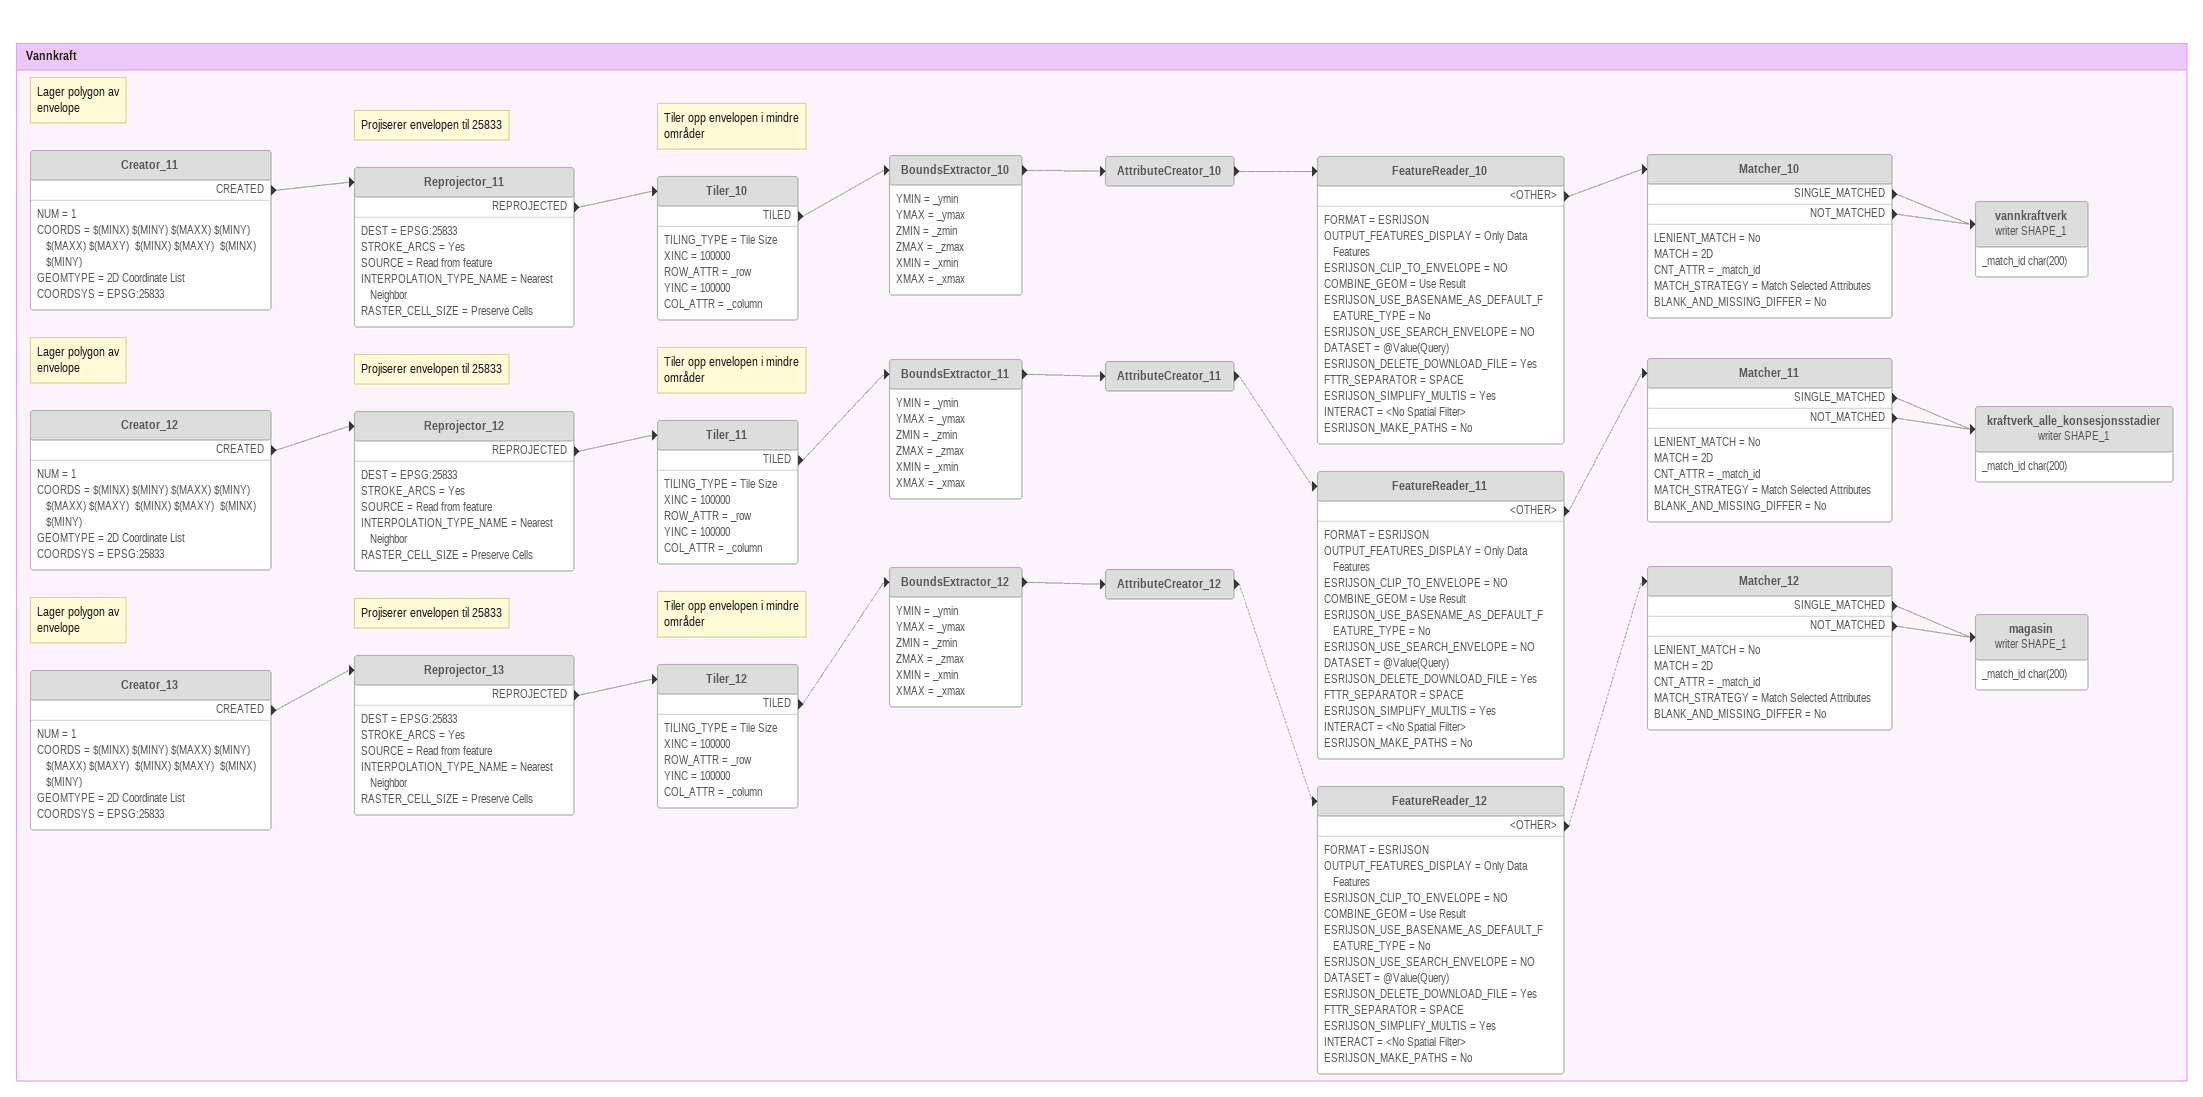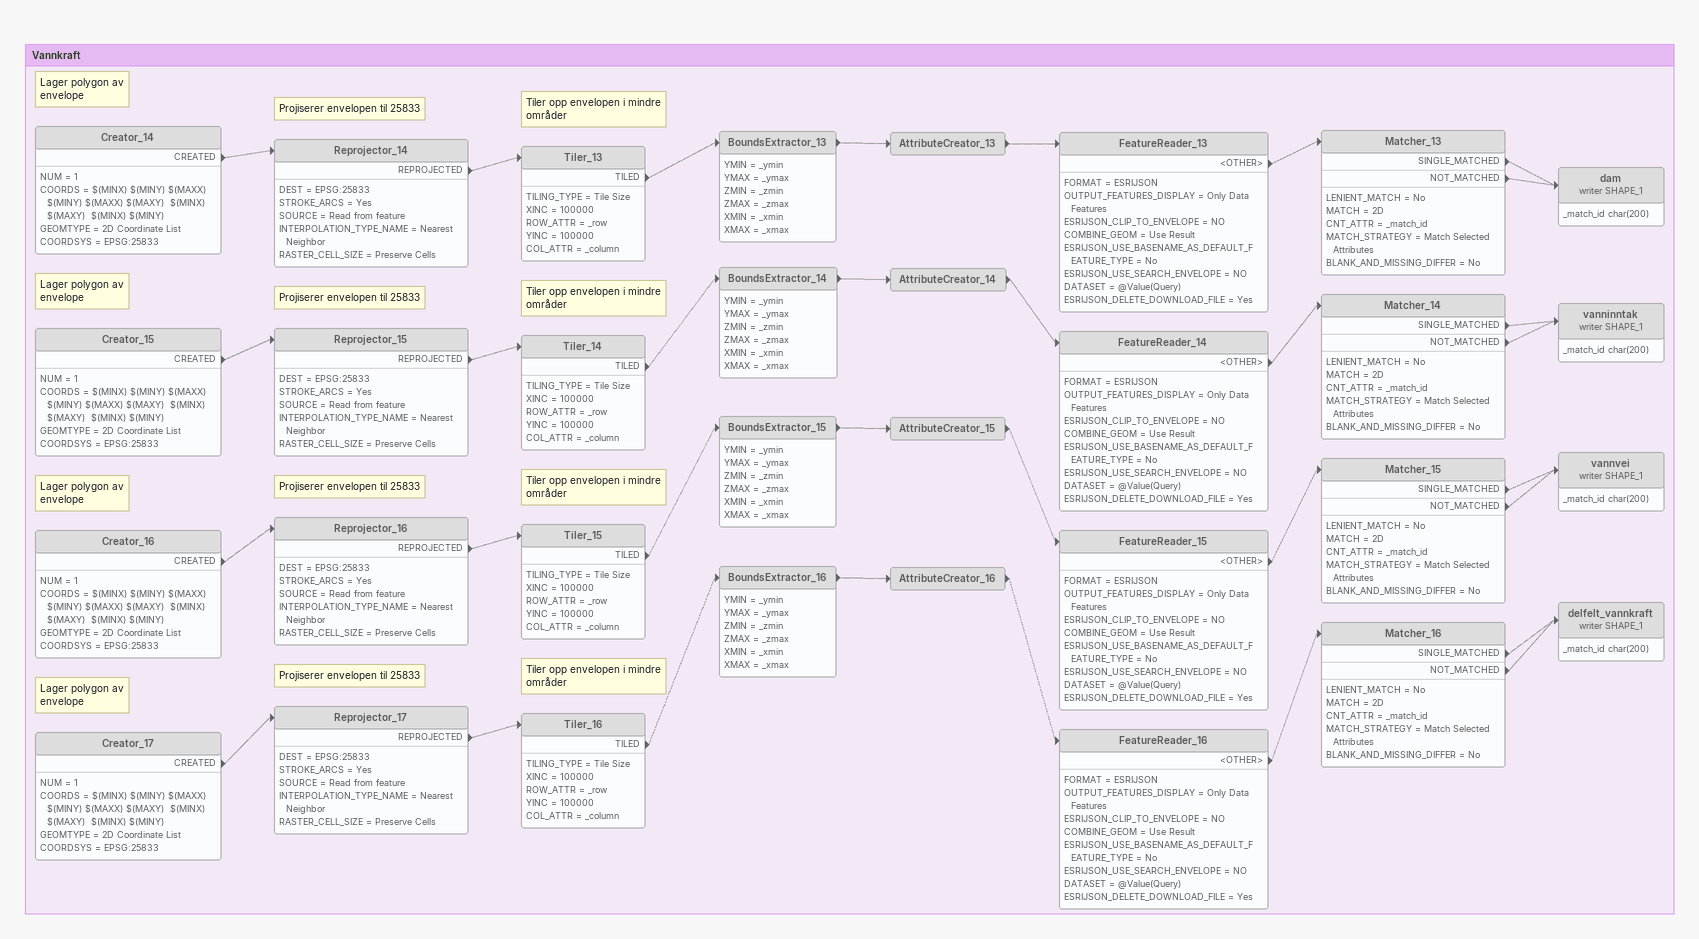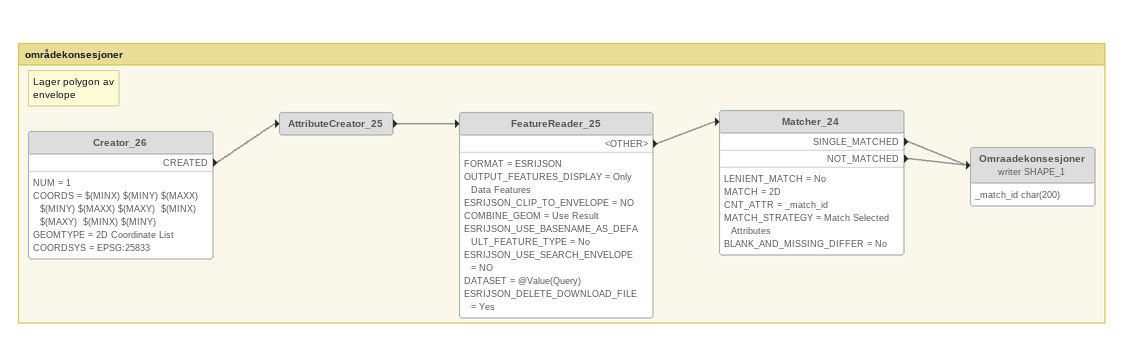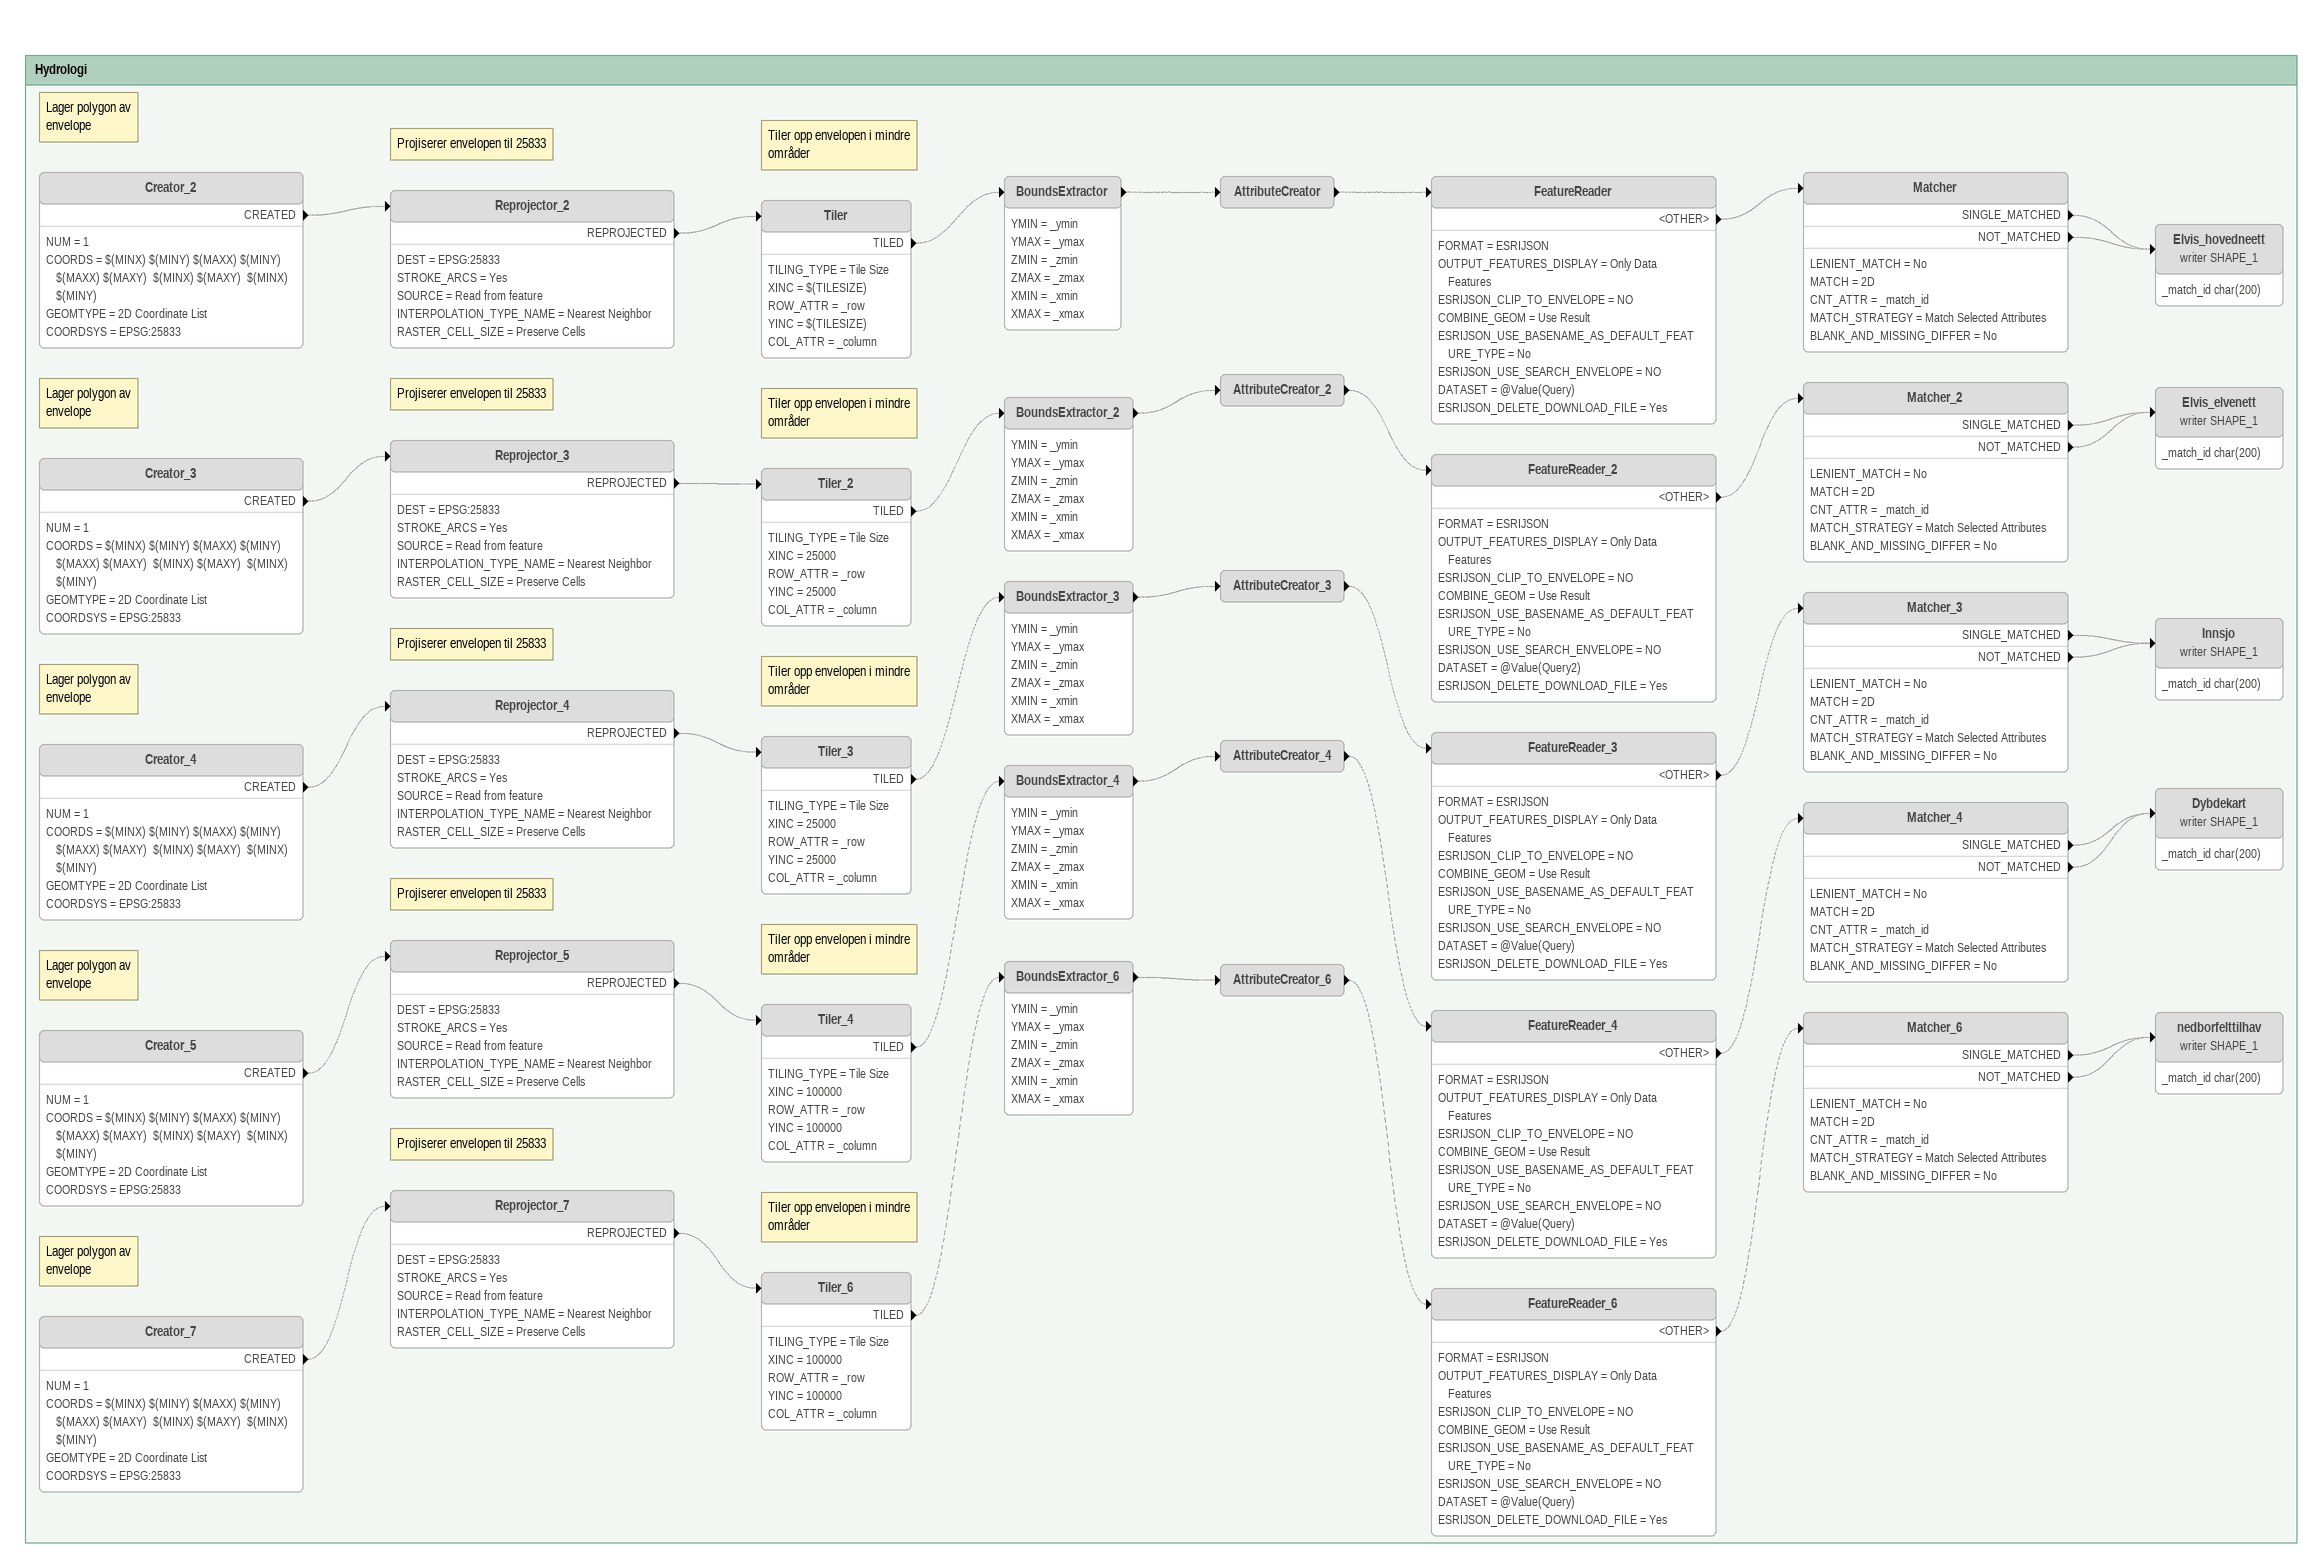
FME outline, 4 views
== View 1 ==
Bookmark: Vannkraft
Note: Lager polygon av / envelope
Creator_11 [off]
    NUM = 1
    COORDS = $(MINX) $(MINY) $(MAXX) $(MINY) $(MAXX) $(MAXY)  $(MINX) $(MAXY)  $(MINX) $(MINY)
    GEOMTYPE = 2D Coordinate List
    COORDSYS = EPSG:25833
    CREATED -> Reprojector_11 [off]
Note: Projiserer envelopen til 25833
Reprojector_11 [off]
    DEST = EPSG:25833
    STROKE_ARCS = Yes
    SOURCE = Read from feature
    INTERPOLATION_TYPE_NAME = Nearest Neighbor
    RASTER_CELL_SIZE = Preserve Cells
    REPROJECTED -> Tiler_10 [off]
Note: Tiler opp envelopen i mindre / områder
Tiler_10 [off]
    TILING_TYPE = Tile Size
    XINC = 100000
    ROW_ATTR = _row
    YINC = 100000
    COL_ATTR = _column
    TILED -> BoundsExtractor_10 [off]
BoundsExtractor_10 [off]
    YMIN = _ymin
    YMAX = _ymax
    ZMIN = _zmin
    ZMAX = _zmax
    XMIN = _xmin
    XMAX = _xmax
    -> AttributeCreator_10 [off]
AttributeCreator_10 [off]
    -> FeatureReader_10 [off]
FeatureReader_10 [off]
    FORMAT = ESRIJSON
    OUTPUT_FEATURES_DISPLAY = Only Data Features
    ESRIJSON_CLIP_TO_ENVELOPE = NO
    COMBINE_GEOM = Use Result
    ESRIJSON_USE_BASENAME_AS_DEFAULT_FEATURE_TYPE = No
    ESRIJSON_USE_SEARCH_ENVELOPE = NO
    DATASET = @Value(Query)
    ESRIJSON_DELETE_DOWNLOAD_FILE = Yes
    FTTR_SEPARATOR = SPACE
    ESRIJSON_SIMPLIFY_MULTIS = Yes
    INTERACT = <No Spatial Filter>
    ESRIJSON_MAKE_PATHS = No
    <OTHER> -> Matcher_10 [off]
Matcher_10 [off]
    LENIENT_MATCH = No
    MATCH = 2D
    CNT_ATTR = _match_id
    MATCH_STRATEGY = Match Selected Attributes
    BLANK_AND_MISSING_DIFFER = No
    SINGLE_MATCHED -> vannkraftverk (writer SHAPE_1) [off]
    NOT_MATCHED -> vannkraftverk (writer SHAPE_1) [off]
vannkraftverk (writer SHAPE_1) [off]
    attributes: _match_id char(200)
Note: Lager polygon av / envelope
Creator_12 [off]
    NUM = 1
    COORDS = $(MINX) $(MINY) $(MAXX) $(MINY) $(MAXX) $(MAXY)  $(MINX) $(MAXY)  $(MINX) $(MINY)
    GEOMTYPE = 2D Coordinate List
    COORDSYS = EPSG:25833
    CREATED -> Reprojector_12 [off]
Note: Projiserer envelopen til 25833
Reprojector_12 [off]
    DEST = EPSG:25833
    STROKE_ARCS = Yes
    SOURCE = Read from feature
    INTERPOLATION_TYPE_NAME = Nearest Neighbor
    RASTER_CELL_SIZE = Preserve Cells
    REPROJECTED -> Tiler_11 [off]
Note: Tiler opp envelopen i mindre / områder
Tiler_11 [off]
    TILING_TYPE = Tile Size
    XINC = 100000
    ROW_ATTR = _row
    YINC = 100000
    COL_ATTR = _column
    TILED -> BoundsExtractor_11 [off]
BoundsExtractor_11 [off]
    YMIN = _ymin
    YMAX = _ymax
    ZMIN = _zmin
    ZMAX = _zmax
    XMIN = _xmin
    XMAX = _xmax
    -> AttributeCreator_11 [off]
AttributeCreator_11 [off]
    -> FeatureReader_11 [off]
FeatureReader_11 [off]
    FORMAT = ESRIJSON
    OUTPUT_FEATURES_DISPLAY = Only Data Features
    ESRIJSON_CLIP_TO_ENVELOPE = NO
    COMBINE_GEOM = Use Result
    ESRIJSON_USE_BASENAME_AS_DEFAULT_FEATURE_TYPE = No
    ESRIJSON_USE_SEARCH_ENVELOPE = NO
    DATASET = @Value(Query)
    ESRIJSON_DELETE_DOWNLOAD_FILE = Yes
    FTTR_SEPARATOR = SPACE
    ESRIJSON_SIMPLIFY_MULTIS = Yes
    INTERACT = <No Spatial Filter>
    ESRIJSON_MAKE_PATHS = No
    <OTHER> -> Matcher_11 [off]
Matcher_11 [off]
    LENIENT_MATCH = No
    MATCH = 2D
    CNT_ATTR = _match_id
    MATCH_STRATEGY = Match Selected Attributes
    BLANK_AND_MISSING_DIFFER = No
    SINGLE_MATCHED -> kraftverk_alle_konsesjonsstadier (writer SHAPE_1) [off]
    NOT_MATCHED -> kraftverk_alle_konsesjonsstadier (writer SHAPE_1) [off]
kraftverk_alle_konsesjonsstadier (writer SHAPE_1) [off]
    attributes: _match_id char(200)
Note: Lager polygon av / envelope
Creator_13 [off]
    NUM = 1
    COORDS = $(MINX) $(MINY) $(MAXX) $(MINY) $(MAXX) $(MAXY)  $(MINX) $(MAXY)  $(MINX) $(MINY)
    GEOMTYPE = 2D Coordinate List
    COORDSYS = EPSG:25833
    CREATED -> Reprojector_13 [off]
Note: Projiserer envelopen til 25833
Reprojector_13 [off]
    DEST = EPSG:25833
    STROKE_ARCS = Yes
    SOURCE = Read from feature
    INTERPOLATION_TYPE_NAME = Nearest Neighbor
    RASTER_CELL_SIZE = Preserve Cells
    REPROJECTED -> Tiler_12 [off]
Note: Tiler opp envelopen i mindre / områder
Tiler_12 [off]
    TILING_TYPE = Tile Size
    XINC = 100000
    ROW_ATTR = _row
    YINC = 100000
    COL_ATTR = _column
    TILED -> BoundsExtractor_12 [off]
BoundsExtractor_12 [off]
    YMIN = _ymin
    YMAX = _ymax
    ZMIN = _zmin
    ZMAX = _zmax
    XMIN = _xmin
    XMAX = _xmax
    -> AttributeCreator_12 [off]
AttributeCreator_12 [off]
    -> FeatureReader_12 [off]
FeatureReader_12 [off]
    FORMAT = ESRIJSON
    OUTPUT_FEATURES_DISPLAY = Only Data Features
    ESRIJSON_CLIP_TO_ENVELOPE = NO
    COMBINE_GEOM = Use Result
    ESRIJSON_USE_BASENAME_AS_DEFAULT_FEATURE_TYPE = No
    ESRIJSON_USE_SEARCH_ENVELOPE = NO
    DATASET = @Value(Query)
    ESRIJSON_DELETE_DOWNLOAD_FILE = Yes
    FTTR_SEPARATOR = SPACE
    ESRIJSON_SIMPLIFY_MULTIS = Yes
    INTERACT = <No Spatial Filter>
    ESRIJSON_MAKE_PATHS = No
    <OTHER> -> Matcher_12 [off]
Matcher_12 [off]
    LENIENT_MATCH = No
    MATCH = 2D
    CNT_ATTR = _match_id
    MATCH_STRATEGY = Match Selected Attributes
    BLANK_AND_MISSING_DIFFER = No
    SINGLE_MATCHED -> magasin (writer SHAPE_1) [off]
    NOT_MATCHED -> magasin (writer SHAPE_1) [off]
magasin (writer SHAPE_1) [off]
    attributes: _match_id char(200)

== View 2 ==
Bookmark: Vannkraft
Note: Lager polygon av / envelope
Creator_14 [off]
    NUM = 1
    COORDS = $(MINX) $(MINY) $(MAXX) $(MINY) $(MAXX) $(MAXY)  $(MINX) $(MAXY)  $(MINX) $(MINY)
    GEOMTYPE = 2D Coordinate List
    COORDSYS = EPSG:25833
    CREATED -> Reprojector_14 [off]
Note: Projiserer envelopen til 25833
Reprojector_14 [off]
    DEST = EPSG:25833
    STROKE_ARCS = Yes
    SOURCE = Read from feature
    INTERPOLATION_TYPE_NAME = Nearest Neighbor
    RASTER_CELL_SIZE = Preserve Cells
    REPROJECTED -> Tiler_13 [off]
Note: Tiler opp envelopen i mindre / områder
Tiler_13 [off]
    TILING_TYPE = Tile Size
    XINC = 100000
    ROW_ATTR = _row
    YINC = 100000
    COL_ATTR = _column
    TILED -> BoundsExtractor_13 [off]
BoundsExtractor_13 [off]
    YMIN = _ymin
    YMAX = _ymax
    ZMIN = _zmin
    ZMAX = _zmax
    XMIN = _xmin
    XMAX = _xmax
    -> AttributeCreator_13 [off]
AttributeCreator_13 [off]
    -> FeatureReader_13 [off]
FeatureReader_13 [off]
    FORMAT = ESRIJSON
    OUTPUT_FEATURES_DISPLAY = Only Data Features
    ESRIJSON_CLIP_TO_ENVELOPE = NO
    COMBINE_GEOM = Use Result
    ESRIJSON_USE_BASENAME_AS_DEFAULT_FEATURE_TYPE = No
    ESRIJSON_USE_SEARCH_ENVELOPE = NO
    DATASET = @Value(Query)
    ESRIJSON_DELETE_DOWNLOAD_FILE = Yes
    <OTHER> -> Matcher_13 [off]
Matcher_13 [off]
    LENIENT_MATCH = No
    MATCH = 2D
    CNT_ATTR = _match_id
    MATCH_STRATEGY = Match Selected Attributes
    BLANK_AND_MISSING_DIFFER = No
    SINGLE_MATCHED -> dam (writer SHAPE_1) [off]
    NOT_MATCHED -> dam (writer SHAPE_1) [off]
dam (writer SHAPE_1) [off]
    attributes: _match_id char(200)
Note: Lager polygon av / envelope
Creator_15 [off]
    NUM = 1
    COORDS = $(MINX) $(MINY) $(MAXX) $(MINY) $(MAXX) $(MAXY)  $(MINX) $(MAXY)  $(MINX) $(MINY)
    GEOMTYPE = 2D Coordinate List
    COORDSYS = EPSG:25833
    CREATED -> Reprojector_15 [off]
Note: Projiserer envelopen til 25833
Reprojector_15 [off]
    DEST = EPSG:25833
    STROKE_ARCS = Yes
    SOURCE = Read from feature
    INTERPOLATION_TYPE_NAME = Nearest Neighbor
    RASTER_CELL_SIZE = Preserve Cells
    REPROJECTED -> Tiler_14 [off]
Note: Tiler opp envelopen i mindre / områder
Tiler_14 [off]
    TILING_TYPE = Tile Size
    XINC = 100000
    ROW_ATTR = _row
    YINC = 100000
    COL_ATTR = _column
    TILED -> BoundsExtractor_14 [off]
BoundsExtractor_14 [off]
    YMIN = _ymin
    YMAX = _ymax
    ZMIN = _zmin
    ZMAX = _zmax
    XMIN = _xmin
    XMAX = _xmax
    -> AttributeCreator_14 [off]
AttributeCreator_14 [off]
    -> FeatureReader_14 [off]
FeatureReader_14 [off]
    FORMAT = ESRIJSON
    OUTPUT_FEATURES_DISPLAY = Only Data Features
    ESRIJSON_CLIP_TO_ENVELOPE = NO
    COMBINE_GEOM = Use Result
    ESRIJSON_USE_BASENAME_AS_DEFAULT_FEATURE_TYPE = No
    ESRIJSON_USE_SEARCH_ENVELOPE = NO
    DATASET = @Value(Query)
    ESRIJSON_DELETE_DOWNLOAD_FILE = Yes
    <OTHER> -> Matcher_14 [off]
Matcher_14 [off]
    LENIENT_MATCH = No
    MATCH = 2D
    CNT_ATTR = _match_id
    MATCH_STRATEGY = Match Selected Attributes
    BLANK_AND_MISSING_DIFFER = No
    SINGLE_MATCHED -> vanninntak (writer SHAPE_1) [off]
    NOT_MATCHED -> vanninntak (writer SHAPE_1) [off]
vanninntak (writer SHAPE_1) [off]
    attributes: _match_id char(200)
Note: Lager polygon av / envelope
Creator_16 [off]
    NUM = 1
    COORDS = $(MINX) $(MINY) $(MAXX) $(MINY) $(MAXX) $(MAXY)  $(MINX) $(MAXY)  $(MINX) $(MINY)
    GEOMTYPE = 2D Coordinate List
    COORDSYS = EPSG:25833
    CREATED -> Reprojector_16 [off]
Note: Projiserer envelopen til 25833
Reprojector_16 [off]
    DEST = EPSG:25833
    STROKE_ARCS = Yes
    SOURCE = Read from feature
    INTERPOLATION_TYPE_NAME = Nearest Neighbor
    RASTER_CELL_SIZE = Preserve Cells
    REPROJECTED -> Tiler_15 [off]
Note: Tiler opp envelopen i mindre / områder
Tiler_15 [off]
    TILING_TYPE = Tile Size
    XINC = 100000
    ROW_ATTR = _row
    YINC = 100000
    COL_ATTR = _column
    TILED -> BoundsExtractor_15 [off]
BoundsExtractor_15 [off]
    YMIN = _ymin
    YMAX = _ymax
    ZMIN = _zmin
    ZMAX = _zmax
    XMIN = _xmin
    XMAX = _xmax
    -> AttributeCreator_15 [off]
AttributeCreator_15 [off]
    -> FeatureReader_15 [off]
FeatureReader_15 [off]
    FORMAT = ESRIJSON
    OUTPUT_FEATURES_DISPLAY = Only Data Features
    ESRIJSON_CLIP_TO_ENVELOPE = NO
    COMBINE_GEOM = Use Result
    ESRIJSON_USE_BASENAME_AS_DEFAULT_FEATURE_TYPE = No
    ESRIJSON_USE_SEARCH_ENVELOPE = NO
    DATASET = @Value(Query)
    ESRIJSON_DELETE_DOWNLOAD_FILE = Yes
    <OTHER> -> Matcher_15 [off]
Matcher_15 [off]
    LENIENT_MATCH = No
    MATCH = 2D
    CNT_ATTR = _match_id
    MATCH_STRATEGY = Match Selected Attributes
    BLANK_AND_MISSING_DIFFER = No
    SINGLE_MATCHED -> vannvei (writer SHAPE_1) [off]
    NOT_MATCHED -> vannvei (writer SHAPE_1) [off]
vannvei (writer SHAPE_1) [off]
    attributes: _match_id char(200)
Note: Lager polygon av / envelope
Creator_17 [off]
    NUM = 1
    COORDS = $(MINX) $(MINY) $(MAXX) $(MINY) $(MAXX) $(MAXY)  $(MINX) $(MAXY)  $(MINX) $(MINY)
    GEOMTYPE = 2D Coordinate List
    COORDSYS = EPSG:25833
    CREATED -> Reprojector_17 [off]
Note: Projiserer envelopen til 25833
Reprojector_17 [off]
    DEST = EPSG:25833
    STROKE_ARCS = Yes
    SOURCE = Read from feature
    INTERPOLATION_TYPE_NAME = Nearest Neighbor
    RASTER_CELL_SIZE = Preserve Cells
    REPROJECTED -> Tiler_16 [off]
Note: Tiler opp envelopen i mindre / områder
Tiler_16 [off]
    TILING_TYPE = Tile Size
    XINC = 100000
    ROW_ATTR = _row
    YINC = 100000
    COL_ATTR = _column
    TILED -> BoundsExtractor_16 [off]
BoundsExtractor_16 [off]
    YMIN = _ymin
    YMAX = _ymax
    ZMIN = _zmin
    ZMAX = _zmax
    XMIN = _xmin
    XMAX = _xmax
    -> AttributeCreator_16 [off]
AttributeCreator_16 [off]
    -> FeatureReader_16 [off]
FeatureReader_16 [off]
    FORMAT = ESRIJSON
    OUTPUT_FEATURES_DISPLAY = Only Data Features
    ESRIJSON_CLIP_TO_ENVELOPE = NO
    COMBINE_GEOM = Use Result
    ESRIJSON_USE_BASENAME_AS_DEFAULT_FEATURE_TYPE = No
    ESRIJSON_USE_SEARCH_ENVELOPE = NO
    DATASET = @Value(Query)
    ESRIJSON_DELETE_DOWNLOAD_FILE = Yes
    <OTHER> -> Matcher_16 [off]
Matcher_16 [off]
    LENIENT_MATCH = No
    MATCH = 2D
    CNT_ATTR = _match_id
    MATCH_STRATEGY = Match Selected Attributes
    BLANK_AND_MISSING_DIFFER = No
    SINGLE_MATCHED -> delfelt_vannkraft (writer SHAPE_1) [off]
    NOT_MATCHED -> delfelt_vannkraft (writer SHAPE_1) [off]
delfelt_vannkraft (writer SHAPE_1) [off]
    attributes: _match_id char(200)

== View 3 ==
Bookmark: områdekonsesjoner
Note: Lager polygon av / envelope
Creator_26 [off]
    NUM = 1
    COORDS = $(MINX) $(MINY) $(MAXX) $(MINY) $(MAXX) $(MAXY)  $(MINX) $(MAXY)  $(MINX) $(MINY)
    GEOMTYPE = 2D Coordinate List
    COORDSYS = EPSG:25833
    CREATED -> AttributeCreator_25 [off]
AttributeCreator_25 [off]
    -> FeatureReader_25 [off]
FeatureReader_25 [off]
    FORMAT = ESRIJSON
    OUTPUT_FEATURES_DISPLAY = Only Data Features
    ESRIJSON_CLIP_TO_ENVELOPE = NO
    COMBINE_GEOM = Use Result
    ESRIJSON_USE_BASENAME_AS_DEFAULT_FEATURE_TYPE = No
    ESRIJSON_USE_SEARCH_ENVELOPE = NO
    DATASET = @Value(Query)
    ESRIJSON_DELETE_DOWNLOAD_FILE = Yes
    <OTHER> -> Matcher_24 [off]
Matcher_24 [off]
    LENIENT_MATCH = No
    MATCH = 2D
    CNT_ATTR = _match_id
    MATCH_STRATEGY = Match Selected Attributes
    BLANK_AND_MISSING_DIFFER = No
    SINGLE_MATCHED -> Omraadekonsesjoner (writer SHAPE_1) [off]
    NOT_MATCHED -> Omraadekonsesjoner (writer SHAPE_1) [off]
Omraadekonsesjoner (writer SHAPE_1) [off]
    attributes: _match_id char(200)

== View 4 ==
Bookmark: Hydrologi
Note: Lager polygon av / envelope
Creator_2 [off]
    NUM = 1
    COORDS = $(MINX) $(MINY) $(MAXX) $(MINY) $(MAXX) $(MAXY)  $(MINX) $(MAXY)  $(MINX) $(MINY)
    GEOMTYPE = 2D Coordinate List
    COORDSYS = EPSG:25833
    CREATED -> Reprojector_2 [off]
Note: Projiserer envelopen til 25833
Reprojector_2 [off]
    DEST = EPSG:25833
    STROKE_ARCS = Yes
    SOURCE = Read from feature
    INTERPOLATION_TYPE_NAME = Nearest Neighbor
    RASTER_CELL_SIZE = Preserve Cells
    REPROJECTED -> Tiler [off]
Note: Tiler opp envelopen i mindre / områder
Tiler [off]
    TILING_TYPE = Tile Size
    XINC = $(TILESIZE)
    ROW_ATTR = _row
    YINC = $(TILESIZE)
    COL_ATTR = _column
    TILED -> BoundsExtractor [off]
BoundsExtractor [off]
    YMIN = _ymin
    YMAX = _ymax
    ZMIN = _zmin
    ZMAX = _zmax
    XMIN = _xmin
    XMAX = _xmax
    -> AttributeCreator [off]
AttributeCreator [off]
    -> FeatureReader [off]
FeatureReader [off]
    FORMAT = ESRIJSON
    OUTPUT_FEATURES_DISPLAY = Only Data Features
    ESRIJSON_CLIP_TO_ENVELOPE = NO
    COMBINE_GEOM = Use Result
    ESRIJSON_USE_BASENAME_AS_DEFAULT_FEATURE_TYPE = No
    ESRIJSON_USE_SEARCH_ENVELOPE = NO
    DATASET = @Value(Query)
    ESRIJSON_DELETE_DOWNLOAD_FILE = Yes
    <OTHER> -> Matcher [off]
Matcher [off]
    LENIENT_MATCH = No
    MATCH = 2D
    CNT_ATTR = _match_id
    MATCH_STRATEGY = Match Selected Attributes
    BLANK_AND_MISSING_DIFFER = No
    SINGLE_MATCHED -> Elvis_hovedneett (writer SHAPE_1) [off]
    NOT_MATCHED -> Elvis_hovedneett (writer SHAPE_1) [off]
Elvis_hovedneett (writer SHAPE_1) [off]
    attributes: _match_id char(200)
Note: Lager polygon av / envelope
Creator_3 [off]
    NUM = 1
    COORDS = $(MINX) $(MINY) $(MAXX) $(MINY) $(MAXX) $(MAXY)  $(MINX) $(MAXY)  $(MINX) $(MINY)
    GEOMTYPE = 2D Coordinate List
    COORDSYS = EPSG:25833
    CREATED -> Reprojector_3 [off]
Note: Projiserer envelopen til 25833
Reprojector_3 [off]
    DEST = EPSG:25833
    STROKE_ARCS = Yes
    SOURCE = Read from feature
    INTERPOLATION_TYPE_NAME = Nearest Neighbor
    RASTER_CELL_SIZE = Preserve Cells
    REPROJECTED -> Tiler_2 [off]
Note: Tiler opp envelopen i mindre / områder
Tiler_2 [off]
    TILING_TYPE = Tile Size
    XINC = 25000
    ROW_ATTR = _row
    YINC = 25000
    COL_ATTR = _column
    TILED -> BoundsExtractor_2 [off]
BoundsExtractor_2 [off]
    YMIN = _ymin
    YMAX = _ymax
    ZMIN = _zmin
    ZMAX = _zmax
    XMIN = _xmin
    XMAX = _xmax
    -> AttributeCreator_2 [off]
AttributeCreator_2 [off]
    -> FeatureReader_2 [off]
FeatureReader_2 [off]
    FORMAT = ESRIJSON
    OUTPUT_FEATURES_DISPLAY = Only Data Features
    ESRIJSON_CLIP_TO_ENVELOPE = NO
    COMBINE_GEOM = Use Result
    ESRIJSON_USE_BASENAME_AS_DEFAULT_FEATURE_TYPE = No
    ESRIJSON_USE_SEARCH_ENVELOPE = NO
    DATASET = @Value(Query2)
    ESRIJSON_DELETE_DOWNLOAD_FILE = Yes
    <OTHER> -> Matcher_2 [off]
Matcher_2 [off]
    LENIENT_MATCH = No
    MATCH = 2D
    CNT_ATTR = _match_id
    MATCH_STRATEGY = Match Selected Attributes
    BLANK_AND_MISSING_DIFFER = No
    SINGLE_MATCHED -> Elvis_elvenett (writer SHAPE_1) [off]
    NOT_MATCHED -> Elvis_elvenett (writer SHAPE_1) [off]
Elvis_elvenett (writer SHAPE_1) [off]
    attributes: _match_id char(200)
Note: Lager polygon av / envelope
Creator_4 [off]
    NUM = 1
    COORDS = $(MINX) $(MINY) $(MAXX) $(MINY) $(MAXX) $(MAXY)  $(MINX) $(MAXY)  $(MINX) $(MINY)
    GEOMTYPE = 2D Coordinate List
    COORDSYS = EPSG:25833
    CREATED -> Reprojector_4 [off]
Note: Projiserer envelopen til 25833
Reprojector_4 [off]
    DEST = EPSG:25833
    STROKE_ARCS = Yes
    SOURCE = Read from feature
    INTERPOLATION_TYPE_NAME = Nearest Neighbor
    RASTER_CELL_SIZE = Preserve Cells
    REPROJECTED -> Tiler_3 [off]
Note: Tiler opp envelopen i mindre / områder
Tiler_3 [off]
    TILING_TYPE = Tile Size
    XINC = 25000
    ROW_ATTR = _row
    YINC = 25000
    COL_ATTR = _column
    TILED -> BoundsExtractor_3 [off]
BoundsExtractor_3 [off]
    YMIN = _ymin
    YMAX = _ymax
    ZMIN = _zmin
    ZMAX = _zmax
    XMIN = _xmin
    XMAX = _xmax
    -> AttributeCreator_3 [off]
AttributeCreator_3 [off]
    -> FeatureReader_3 [off]
FeatureReader_3 [off]
    FORMAT = ESRIJSON
    OUTPUT_FEATURES_DISPLAY = Only Data Features
    ESRIJSON_CLIP_TO_ENVELOPE = NO
    COMBINE_GEOM = Use Result
    ESRIJSON_USE_BASENAME_AS_DEFAULT_FEATURE_TYPE = No
    ESRIJSON_USE_SEARCH_ENVELOPE = NO
    DATASET = @Value(Query)
    ESRIJSON_DELETE_DOWNLOAD_FILE = Yes
    <OTHER> -> Matcher_3 [off]
Matcher_3 [off]
    LENIENT_MATCH = No
    MATCH = 2D
    CNT_ATTR = _match_id
    MATCH_STRATEGY = Match Selected Attributes
    BLANK_AND_MISSING_DIFFER = No
    SINGLE_MATCHED -> Innsjo (writer SHAPE_1) [off]
    NOT_MATCHED -> Innsjo (writer SHAPE_1) [off]
Innsjo (writer SHAPE_1) [off]
    attributes: _match_id char(200)
Note: Lager polygon av / envelope
Creator_5 [off]
    NUM = 1
    COORDS = $(MINX) $(MINY) $(MAXX) $(MINY) $(MAXX) $(MAXY)  $(MINX) $(MAXY)  $(MINX) $(MINY)
    GEOMTYPE = 2D Coordinate List
    COORDSYS = EPSG:25833
    CREATED -> Reprojector_5 [off]
Note: Projiserer envelopen til 25833
Reprojector_5 [off]
    DEST = EPSG:25833
    STROKE_ARCS = Yes
    SOURCE = Read from feature
    INTERPOLATION_TYPE_NAME = Nearest Neighbor
    RASTER_CELL_SIZE = Preserve Cells
    REPROJECTED -> Tiler_4 [off]
Note: Tiler opp envelopen i mindre / områder
Tiler_4 [off]
    TILING_TYPE = Tile Size
    XINC = 100000
    ROW_ATTR = _row
    YINC = 100000
    COL_ATTR = _column
    TILED -> BoundsExtractor_4 [off]
BoundsExtractor_4 [off]
    YMIN = _ymin
    YMAX = _ymax
    ZMIN = _zmin
    ZMAX = _zmax
    XMIN = _xmin
    XMAX = _xmax
    -> AttributeCreator_4 [off]
AttributeCreator_4 [off]
    -> FeatureReader_4 [off]
FeatureReader_4 [off]
    FORMAT = ESRIJSON
    OUTPUT_FEATURES_DISPLAY = Only Data Features
    ESRIJSON_CLIP_TO_ENVELOPE = NO
    COMBINE_GEOM = Use Result
    ESRIJSON_USE_BASENAME_AS_DEFAULT_FEATURE_TYPE = No
    ESRIJSON_USE_SEARCH_ENVELOPE = NO
    DATASET = @Value(Query)
    ESRIJSON_DELETE_DOWNLOAD_FILE = Yes
    <OTHER> -> Matcher_4 [off]
Matcher_4 [off]
    LENIENT_MATCH = No
    MATCH = 2D
    CNT_ATTR = _match_id
    MATCH_STRATEGY = Match Selected Attributes
    BLANK_AND_MISSING_DIFFER = No
    SINGLE_MATCHED -> Dybdekart (writer SHAPE_1) [off]
    NOT_MATCHED -> Dybdekart (writer SHAPE_1) [off]
Dybdekart (writer SHAPE_1) [off]
    attributes: _match_id char(200)
Note: Lager polygon av / envelope
Creator_7 [off]
    NUM = 1
    COORDS = $(MINX) $(MINY) $(MAXX) $(MINY) $(MAXX) $(MAXY)  $(MINX) $(MAXY)  $(MINX) $(MINY)
    GEOMTYPE = 2D Coordinate List
    COORDSYS = EPSG:25833
    CREATED -> Reprojector_7 [off]
Note: Projiserer envelopen til 25833
Reprojector_7 [off]
    DEST = EPSG:25833
    STROKE_ARCS = Yes
    SOURCE = Read from feature
    INTERPOLATION_TYPE_NAME = Nearest Neighbor
    RASTER_CELL_SIZE = Preserve Cells
    REPROJECTED -> Tiler_6 [off]
Note: Tiler opp envelopen i mindre / områder
Tiler_6 [off]
    TILING_TYPE = Tile Size
    XINC = 100000
    ROW_ATTR = _row
    YINC = 100000
    COL_ATTR = _column
    TILED -> BoundsExtractor_6 [off]
BoundsExtractor_6 [off]
    YMIN = _ymin
    YMAX = _ymax
    ZMIN = _zmin
    ZMAX = _zmax
    XMIN = _xmin
    XMAX = _xmax
    -> AttributeCreator_6 [off]
AttributeCreator_6 [off]
    -> FeatureReader_6 [off]
FeatureReader_6 [off]
    FORMAT = ESRIJSON
    OUTPUT_FEATURES_DISPLAY = Only Data Features
    ESRIJSON_CLIP_TO_ENVELOPE = NO
    COMBINE_GEOM = Use Result
    ESRIJSON_USE_BASENAME_AS_DEFAULT_FEATURE_TYPE = No
    ESRIJSON_USE_SEARCH_ENVELOPE = NO
    DATASET = @Value(Query)
    ESRIJSON_DELETE_DOWNLOAD_FILE = Yes
    <OTHER> -> Matcher_6 [off]
Matcher_6 [off]
    LENIENT_MATCH = No
    MATCH = 2D
    CNT_ATTR = _match_id
    MATCH_STRATEGY = Match Selected Attributes
    BLANK_AND_MISSING_DIFFER = No
    SINGLE_MATCHED -> nedborfelttilhav (writer SHAPE_1) [off]
    NOT_MATCHED -> nedborfelttilhav (writer SHAPE_1) [off]
nedborfelttilhav (writer SHAPE_1) [off]
    attributes: _match_id char(200)
